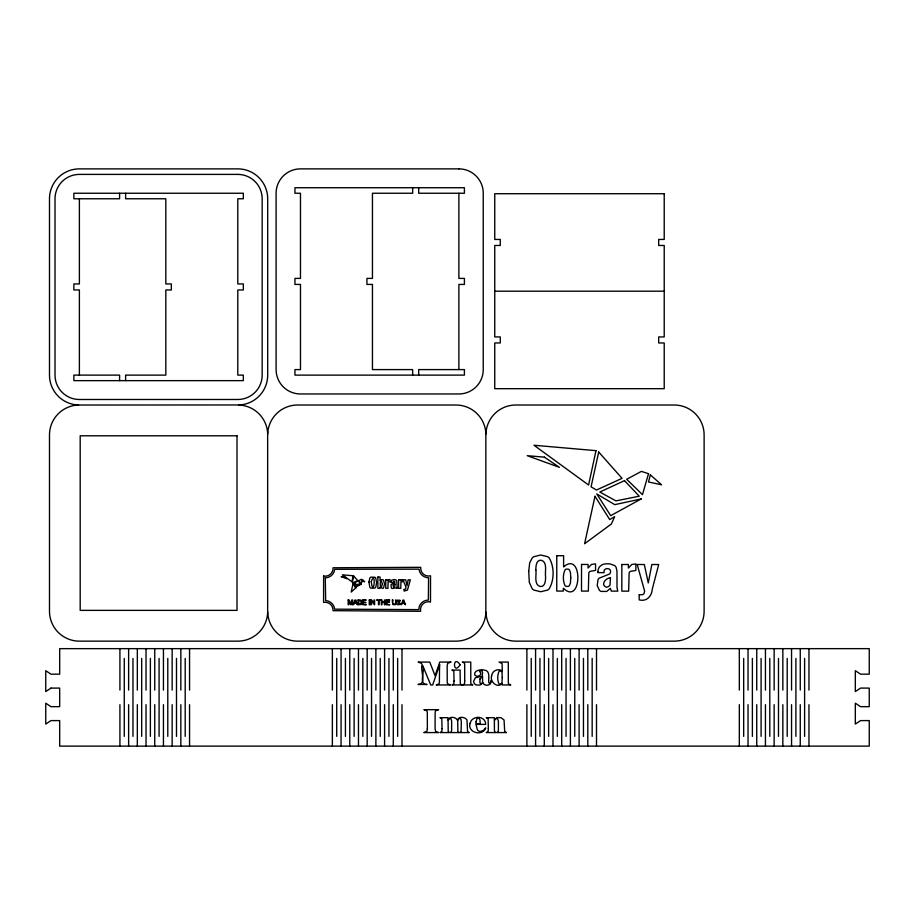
<?xml version="1.0" encoding="UTF-8"?>
<svg xmlns="http://www.w3.org/2000/svg" width="915" height="915" viewBox="0 0 915 915"><rect width="100%" height="100%" fill="white"/><g stroke="black" fill="none" stroke-linecap="round" stroke-linejoin="round"><path stroke-width="1.37" d="M238.655 405.025A29.898 29.898 0 0 1 267.649 433.207L267.649 612.958A29.898 29.898 0 0 1 237.797 641.152L79.388 641.152A29.898 29.898 0 0 1 49.49 611.254L49.49 434.911A29.898 29.898 0 0 1 78.541 405.025L239.513 404.968A29.898 29.898 0 0 0 267.695 375.116L267.695 198.772A29.898 29.898 0 0 0 237.797 168.875L79.388 168.875A29.898 29.898 0 0 0 49.49 198.772L49.49 375.116A29.898 29.898 0 0 0 77.684 404.968L78.541 405.025M267.706 434.053A29.898 29.898 0 0 1 297.592 405.013L456.013 405.013A29.898 29.898 0 0 1 485.854 433.207L485.854 612.958A29.898 29.898 0 0 1 456.013 641.152L297.592 641.152A29.898 29.898 0 0 1 267.706 612.101M400.518 603.969C398.288 601.178 397.167 600.434 400.381 600.903A1.27 1.27 0 0 0 399.935 600.274L397.659 600.149A1.315 1.315 0 0 0 397.007 601.063A1.578 1.578 0 0 0 396.984 601.51C402.497 604.472 398.368 604.426 396.927 603.934A1.361 1.361 0 0 0 397.316 604.46A1.487 1.487 0 0 0 397.739 604.735L400.152 604.483A1.235 1.235 0 0 0 400.518 603.969M494.752 291.199L664.221 291.199M808.963 648.644L808.963 690.07M808.963 704.687L808.963 746.125M804.605 658.388L804.605 736.369M800.259 648.644L800.259 690.07M800.259 704.687L800.259 746.125M795.901 658.388L795.901 736.369M791.555 648.644L791.555 690.07M791.555 704.687L791.555 746.125M787.197 658.388L787.197 736.369M782.851 648.644L782.851 690.07M782.851 704.687L782.851 746.125M778.493 658.388L778.493 736.369M774.147 648.644L774.147 690.07M774.147 704.687L774.147 746.125M769.789 658.388L769.789 736.369M765.443 648.644L765.443 690.07M765.443 704.687L765.443 746.125M761.086 658.388L761.086 736.369M756.739 648.644L756.739 690.07M756.739 704.687L756.739 746.125M752.382 658.388L752.382 736.369M748.035 648.644L748.035 690.07M748.035 704.687L748.035 746.125M743.678 658.388L743.678 736.369M739.331 648.644L739.331 690.07M739.331 704.687L739.331 746.125M596.511 648.644L596.511 690.07M596.511 704.687L596.511 746.125M592.165 658.388L592.165 736.369M587.807 648.644L587.807 690.07M587.807 704.687L587.807 746.125M583.461 658.388L583.461 736.369M579.104 648.644L579.104 690.07M579.104 704.687L579.104 746.125M574.757 658.388L574.757 736.369M570.4 648.644L570.4 690.07M570.4 704.687L570.4 746.125M566.053 658.388L566.053 736.369M561.696 648.644L561.696 690.07M561.696 704.687L561.696 746.125M557.349 658.388L557.349 736.369M552.992 648.644L552.992 690.07M552.992 704.687L552.992 746.125M548.645 658.388L548.645 736.369M544.288 648.644L544.288 690.07M544.288 704.687L544.288 746.125M539.942 658.388L539.942 736.369M535.584 648.644L535.584 690.07M535.584 704.687L535.584 746.125M531.238 658.388L531.238 736.369M526.88 648.644L526.88 690.07M526.88 704.687L526.88 746.125M458.884 193.248L458.884 278.4L464.408 278.4L464.408 284.428L458.884 284.428L458.884 369.591M418.681 187.724L418.681 193.248L464.408 193.248L464.408 187.724L294.939 187.724L294.939 193.248L300.475 193.248L300.475 278.4L294.939 278.4L294.939 284.428L300.475 284.428L300.475 369.591L294.939 369.591L294.939 375.116L464.408 375.116L464.408 369.591L418.681 369.591L418.681 375.116M412.654 187.724L412.654 193.248L372.451 193.248L372.451 278.4L366.926 278.4L366.926 284.428L372.451 284.428L372.451 369.591L412.654 369.591L412.654 375.116M401.994 648.644L401.994 690.07M401.994 704.687L401.994 746.125M397.648 658.388L397.648 736.369M393.29 648.644L393.29 690.07M393.29 704.687L393.29 746.125M388.944 658.388L388.944 736.369M384.586 648.644L384.586 690.07M384.586 704.687L384.586 746.125M380.24 658.388L380.24 736.369M375.882 648.644L375.882 690.07M375.882 704.687L375.882 746.125M371.536 658.388L371.536 736.369M367.178 648.644L367.178 690.07M367.178 704.687L367.178 746.125M362.832 658.388L362.832 736.369M358.474 648.644L358.474 690.07M358.474 704.687L358.474 746.125M354.128 658.388L354.128 736.369M349.77 648.644L349.77 690.07M349.77 704.687L349.77 746.125M345.424 658.388L345.424 736.369M341.066 648.644L341.066 690.07M341.066 704.687L341.066 746.125M336.72 658.388L336.72 736.369M332.362 648.644L332.362 690.07M332.362 704.687L332.362 746.125M189.554 648.644L189.554 690.07M189.554 704.687L189.554 746.125M185.196 658.388L185.196 736.369M180.85 648.644L180.85 690.07M180.85 704.687L180.85 746.125M176.492 658.388L176.492 736.369M172.146 648.644L172.146 690.07M172.146 704.687L172.146 746.125M167.788 658.388L167.788 736.369M163.442 648.644L163.442 690.07M163.442 704.687L163.442 746.125M159.084 658.388L159.084 736.369M154.738 648.644L154.738 690.07M154.738 704.687L154.738 746.125M150.38 658.388L150.38 736.369M146.034 648.644L146.034 690.07M146.034 704.687L146.034 746.125M141.676 658.388L141.676 736.369M137.33 648.644L137.33 690.07M137.33 704.687L137.33 746.125M132.972 658.388L132.972 736.369M128.626 648.644L128.626 690.07M128.626 704.687L128.626 746.125M125.618 193.248L125.618 198.772L165.821 198.772L165.821 283.936L171.345 283.936L171.345 289.964L165.821 289.964L165.821 375.116L125.618 375.116L125.618 380.64M124.268 658.388L124.268 736.369M119.922 648.644L119.922 690.07M119.922 704.687L119.922 746.125M119.591 193.248L119.591 198.772L73.863 198.772L73.863 193.248L243.333 193.248L243.333 198.772L237.797 198.772L237.797 283.936L243.333 283.936L243.333 289.964L237.797 289.964L237.797 375.116L243.333 375.116L243.333 380.64L73.863 380.64L73.863 375.116L119.591 375.116L119.591 380.64M79.388 198.772L79.388 283.936L73.863 283.936L73.863 289.964L79.388 289.964L79.388 375.116M485.922 434.053A29.898 29.898 0 0 1 515.808 405.013L674.218 405.013A29.898 29.898 0 0 1 704.115 434.911L704.115 611.254A29.898 29.898 0 0 1 674.218 641.152L515.808 641.152A29.898 29.898 0 0 1 485.922 612.101M323.613 576.038L323.59 602.39A7.915 7.915 0 0 1 333.037 610.682L420.648 611.3A7.892 7.892 0 0 1 428.918 601.773A7.617 7.617 0 0 1 430.496 602.059L430.53 575.821A7.892 7.892 0 0 1 420.717 567.323L333.06 567.769A7.903 7.903 0 0 1 323.613 576.05M325.294 577.88L325.649 600.572A9.562 9.562 0 0 1 334.661 609.161L418.784 609.63A9.562 9.562 0 0 1 428.369 600.068L428.563 577.754A9.562 9.562 0 0 1 419.047 569.153L334.707 569.302A9.562 9.562 0 0 1 325.671 577.868L325.294 577.88M348.169 599.977L348.169 604.724L348.787 604.724L348.775 600.72L350.742 604.724L352.115 600.72L352.092 604.724L352.71 604.724L352.71 599.977L351.806 599.977L350.434 603.992L349.084 599.977L348.169 599.977M358.085 599.988L358.085 604.724L360.819 604.575A1.636 1.636 0 0 0 361.425 604.129L362.008 602.276L361.391 600.526A1.75 1.75 0 0 0 360.693 600.091L358.085 599.988M358.737 600.537L358.737 604.186L361.025 603.625L361.002 601.029A1.155 1.155 0 0 0 360.544 600.663L358.737 600.537M362.775 599.988L362.775 604.735L366.275 604.735L363.392 604.175L363.392 602.55L366.023 602.562L363.392 602.013L363.392 600.572L366.229 600L362.775 599.988M369.26 600L369.248 604.735L369.889 604.735L369.889 600L369.26 600M370.861 600L370.85 604.735L371.456 604.746L371.456 600.903L374.612 604.746L374.612 600L373.995 600L373.995 603.854L371.604 600L370.861 600M376.854 600.011L378.444 600.572L378.444 604.746L379.084 604.746L379.084 600.572L380.697 600.011L376.854 600.011M377.895 577.033L377.884 588.288L379.965 588.288L380 587.396L382.825 588.368A1.921 1.921 0 0 0 383.534 587.933L384.529 584.056L383.534 580.167A1.921 1.921 0 0 0 382.836 579.733L381.361 579.653A1.841 1.841 0 0 0 380.663 579.984L380.068 580.602L380.068 577.033L377.895 577.033M381.338 600.011L381.326 604.746L381.967 604.746L381.967 602.539L384.437 602.539L384.437 604.758L385.089 604.758L385.101 600.011L384.437 600.011L384.437 601.979L381.967 601.967L381.967 600.011L381.338 600.011M385.775 579.813L385.764 588.299L387.949 588.299L388.097 582.489A1.304 1.304 0 0 1 388.589 581.929C390.202 582.157 391.311 579.87 389.516 579.618A1.853 1.853 0 0 0 388.692 579.973L387.857 580.956L387.857 579.813L385.775 579.813M386.313 600.011L386.313 604.758L389.813 604.758L386.931 604.197L386.931 602.573L389.561 602.036L386.931 602.036L386.931 600.595L389.767 600.023L386.313 600.011M391.014 582.215L392.97 582.42L393.976 581.082L394.971 581.894L394.674 582.878L391.391 584.182A1.841 1.841 0 0 0 391.025 584.662L391.323 587.899A1.739 1.739 0 0 0 392.032 588.402C394.765 588.631 394.765 587.133 397.327 588.311A2.596 2.596 0 0 1 397.11 587.602L396.778 580.716A1.693 1.693 0 0 0 396.321 580.167L394.868 579.653A7.183 7.183 0 0 0 393.69 579.607L391.883 580.179A2.047 2.047 0 0 0 391.368 580.739L391.014 582.215M392.398 600.023L392.752 604.232A1.43 1.43 0 0 0 393.256 604.678L395.269 604.678A1.43 1.43 0 0 0 395.783 604.232L396.138 600.023L395.486 600.023C398.174 605.421 390.339 605.49 393.05 600.023L392.398 600.023M394.983 584.067L394.903 586.206A1.178 1.178 0 0 1 394.525 586.744L394.319 586.87A1.475 1.475 0 0 1 393.644 587.041L392.981 585.143L394.983 584.067M398.608 579.824L398.608 588.311L400.781 588.311L400.93 582.5A1.304 1.304 0 0 1 401.422 581.951C403.035 582.169 404.144 579.893 402.36 579.63A1.864 1.864 0 0 0 401.525 579.984L400.69 580.968L400.69 579.836L398.608 579.824M404.133 589.466L404.133 591.09L407.45 590.095L410.343 579.836L408.159 579.836L407.026 585.703L405.768 579.836L403.492 579.836C402.669 581.768 408.971 589.58 404.133 589.466M556.778 555.702L556.743 591.067L563.274 591.079L563.377 588.254C582.249 606.37 583.049 549.949 563.606 566.911L563.617 555.714L556.778 555.702M581.528 564.452L581.505 591.09L588.345 591.101L588.814 572.847A4.037 4.037 0 0 1 589.992 571.372L595.539 570.411L595.551 563.869L591.49 564.441L588.071 568.021L588.071 564.463L581.528 564.452M597.975 572.001L597.975 572.641L604.106 572.641C602.722 567.06 612.352 567.369 610.305 572.87A2.219 2.219 0 0 1 609.481 574.071L599.165 578.166A5.776 5.776 0 0 0 598.01 579.687L597.198 585.531L599.417 590.335A5.433 5.433 0 0 0 601.189 591.41L606.714 591.445L610.431 588.345L611.266 591.124L617.808 591.136L617.007 587.613L616.973 571.086L616.081 567.266A5.318 5.318 0 0 0 614.64 565.562L610.088 563.937A22.566 22.566 0 0 0 606.382 563.812C601.853 563.606 597.495 567.254 597.975 572.001M610.442 577.8L610.031 584.925A3.649 3.649 0 0 1 609.31 585.932L608.361 586.629A4.632 4.632 0 0 1 606.222 587.156C600.251 584.799 605.73 577.88 610.442 577.8M621.845 564.498L621.823 591.136L628.651 591.147L629.131 572.893A4.037 4.037 0 0 1 630.309 571.406L635.856 570.445L635.856 563.915L631.808 564.475L628.376 568.066L628.376 564.498L621.845 564.498M639.185 594.773L639.185 599.874C646.436 601.933 651.812 596.26 652.223 589.386L658.686 564.532L651.846 564.521L648.266 582.935L644.32 564.521L637.195 564.509L644.64 591.159L644.057 593.389A2.734 2.734 0 0 1 642.582 594.659L639.185 594.773M368.962 582.02L369.809 587.224A2.722 2.722 0 0 0 370.941 588.173L374.818 588.071A2.699 2.699 0 0 0 375.756 587.236L376.614 582.661L375.756 578.086A2.699 2.699 0 0 0 374.83 577.239L370.952 577.136A2.722 2.722 0 0 0 369.809 578.074L368.962 582.02M528.71 571.383L529.316 582.386L532.198 588.757A8.304 8.304 0 0 0 533.72 590.026L540.696 591.742L547.685 590.049A8.315 8.315 0 0 0 549.206 588.78C554.399 579.961 554.41 566.808 549.24 557.99A8.315 8.315 0 0 0 547.719 556.72L540.731 555.005L533.754 556.709A8.304 8.304 0 0 0 532.221 557.978L529.682 562.828L528.71 571.383M371.238 581.608C373.732 600.023 376.397 568.112 371.238 581.608M502.255 677.455L501.889 683.505L499.235 684.203C497.017 680.428 497.337 674.652 499.293 670.867L501.923 671.553L502.255 677.455M535.858 570.091C536.716 574.952 533.628 584.319 539.953 586.446C545.34 587.316 545.615 580.316 545.58 576.667C544.722 571.806 547.799 562.451 541.474 560.3C536.099 559.442 535.835 566.454 535.858 570.091M382.356 584.056C379.542 595.002 379.553 573.11 382.356 584.056M570.777 577.765L570.422 583.084L569.347 585.657A2.482 2.482 0 0 1 568.204 586.389L566.179 586.378A2.528 2.528 0 0 1 565.024 585.657C562.805 580.979 562.817 574.529 565.035 569.862A2.528 2.528 0 0 1 566.191 569.13L568.226 569.13A2.482 2.482 0 0 1 569.359 569.862L570.434 572.447L570.777 577.765M442.037 728.649L441.808 731.6L440.024 732.572L449.425 732.572L448.213 731.531L448.076 720.574L449.242 718.641L450.855 718.618L451.644 721.009L451.644 730.09L451.427 731.726L450.146 732.572L459.067 732.572L457.855 731.531L457.717 721.02L458.575 718.996L459.788 718.481L460.966 719.076L461.32 722.312L461.091 731.726L459.788 732.572L469.246 732.572L467.565 731.6L466.97 719.933C465.083 716.777 458.404 715.965 457.443 720.322C455.945 716.697 449.345 716.068 447.95 720.036L447.95 717.68L439.955 717.68L441.808 718.721L442.037 728.649M454.046 681.035L453.817 683.985L451.976 684.958L462.155 684.958L460.302 683.962L460.085 670.066L451.838 670.066L453.817 671.107L454.046 681.035M464.717 681.035L464.488 683.985L462.635 684.958L472.826 684.958L470.973 683.962L470.79 682.476L470.756 662.071L462.292 662.071L464.5 663.101L464.683 664.233L464.717 681.035M488.335 728.649L488.118 731.6L486.265 732.572L496.044 732.572L494.649 731.726L494.409 730.09L494.386 720.597L495.736 718.664L497.428 718.652L498.401 720.94L498.401 730.09L498.149 731.703L496.765 732.572L506.487 732.572L504.691 731.577L504.062 720.002L501.054 717.692L496.822 717.6L494.26 720.036L494.26 717.68L486.265 717.68L488.118 718.721L488.335 728.649M476.075 721.775L476.017 723.788L480.181 723.788L479.998 720.094L479.003 718.126L477.173 718.126L476.075 721.775M439.532 667.081L439.394 682.476L438.983 683.882L436.226 684.958L450.535 684.958L447.664 683.814L447.229 682.407L447.172 666.086L447.709 663.226L451.095 662.071L439.795 662.071L435.048 675.693L429.764 662.071L418.144 662.071L421.472 663.352L422.147 664.61C419.825 669.597 427.362 684.569 417.995 684.454L427.042 684.454C417.972 684.786 425.303 670.512 422.867 665.96L430.725 684.958L432.669 684.958L439.703 664.576L439.532 667.081M427.374 728.58L426.859 731.405L423.794 732.572L438.571 732.572L435.609 731.485L435.082 728.649L435.151 712.167L435.574 710.738L438.571 709.674L423.885 709.674L426.882 710.829L427.305 712.225L427.374 728.58M491.641 675.796C489.525 681.847 497.669 688.789 502.312 683.402L502.312 684.958L510.776 684.958L508.626 683.962L508.328 682.784L508.294 662.071L499.064 662.071L502.106 663.649L502.278 671.61L501.214 670.363C497.188 668.35 491.984 671.29 491.641 675.796M479.918 679.01L479.963 683.105L481.519 683.825L482.582 682.476L482.582 676.482L479.918 679.01M469.967 723.513C467.485 732.835 482.811 736.689 485.716 727.86L483.497 730.353L480.455 731.44A3.591 3.591 0 0 1 477.424 729.976L476.017 724.394L485.659 724.394C485.968 718.915 479.62 715.942 474.999 717.92A8.498 8.498 0 0 0 471.202 720.723L469.967 723.513M491.412 680.245L490.417 683.882C488.37 685.85 483.841 685.838 482.96 682.693L479.929 685.106L476.395 684.992A3.843 3.843 0 0 1 473.696 681.126L475.274 677.821L482.228 676.242L482.548 672.594L481.759 670.432L479.46 671.301L480.638 672.811C481.702 676.105 476.246 677.409 474.668 674.938C473.764 670.1 480.913 669.323 484.275 670.055C490.875 670.798 488.13 678.45 488.839 682.819L490.257 683.15L491.412 680.245M460.096 664.828C452.639 676.265 452.628 653.459 460.096 664.828M353.19 575.764L351.898 581.768L342.347 574.814L353.19 575.764M595.997 450.66L588.585 485.007L533.983 445.25L595.997 450.66M353.67 576.004L352.332 582.089L353.281 582.649L357.754 580.602L353.67 576.004M353.018 583.747L351.2 592.051L356.461 587.304L355.592 587.819L353.018 583.747M598.719 452.033L591.067 486.837L596.477 490.028L622.04 478.351L598.719 452.033M594.99 496.273L584.594 543.739L611.357 524.009L614.674 516.655L609.687 519.548L594.99 496.273M362.706 579.996L362.386 581.242L364.673 581.734L362.706 579.996M650.348 474.862L648.518 481.988L661.579 484.801L650.348 474.862M362.386 579.79L361.322 583.461L358.566 580.773L361.139 579.389L362.386 579.79M648.518 473.696L642.467 494.649L626.695 479.277L641.404 471.385L648.518 473.696M355.42 600.698L354.654 602.779L356.118 602.779L355.42 600.698M403.366 600.743L402.6 602.825L404.075 602.825L403.366 600.743M354.471 603.305L353.293 604.724L355.089 599.988L355.821 599.988L357.525 604.724L356.347 603.305L354.471 603.305M402.417 603.351L401.239 604.769L403.046 600.034L403.767 600.034L405.471 604.781L404.293 603.362L402.417 603.351M50.977 688.091L45.75 691.58L45.75 670.684L50.977 674.172L59.681 674.172L59.681 648.644L869.25 648.644L869.25 674.172L860.546 674.172L855.319 670.684L855.319 691.58L860.546 688.091L869.25 688.091L869.25 706.666L860.546 706.666L855.319 703.189L855.319 724.074L860.546 720.597L869.25 720.597L869.25 746.125L59.681 746.125L59.681 720.597L50.977 720.597L45.75 724.074L45.75 703.189L50.977 706.666L59.681 706.666L59.681 688.091L50.977 688.091M361.105 584.205L355.763 587.133L353.327 583.335L356.484 585.211L361.105 584.205M641.221 498.927L610.694 515.66L596.752 493.94L614.766 504.645L641.221 498.927M358.188 581.002L353.865 583.004L356.678 584.548L360.762 583.736L358.188 581.002M624.51 480.627L599.817 492.041L615.898 500.882L639.265 496.216L624.51 480.627M458.884 168.875L300.475 168.875A24.373 24.373 0 0 0 276.101 193.248L276.101 369.591A24.373 24.373 0 0 0 300.475 393.965L458.884 393.965A24.373 24.373 0 0 0 483.246 369.591L483.246 193.248A24.373 24.373 0 0 0 458.884 168.875M237.797 174.399L79.388 174.399A24.373 24.373 0 0 0 55.014 198.772L55.014 375.116A24.373 24.373 0 0 0 79.388 399.489L237.797 399.489A24.373 24.373 0 0 0 262.17 375.116L262.17 198.772A24.373 24.373 0 0 0 237.797 174.399M664.221 193.717L494.752 193.717L494.752 239.444L500.276 239.444L500.276 245.472L494.752 245.472L494.752 336.926L500.276 336.926L500.276 342.953L494.752 342.953L494.752 388.681L664.221 388.681L664.221 342.953L658.686 342.953L658.686 336.926L664.221 336.926L664.221 245.472L658.686 245.472L658.686 239.444L664.221 239.444L664.221 193.717M237.008 435.792L80.188 435.792L80.188 610.374L237.008 610.374L237.008 435.792M544.402 457.145L527.223 455.681L559.408 467.336L544.402 457.145M344.166 576.896L341.158 576.644L346.796 578.68L344.166 576.896"/></g></svg>
